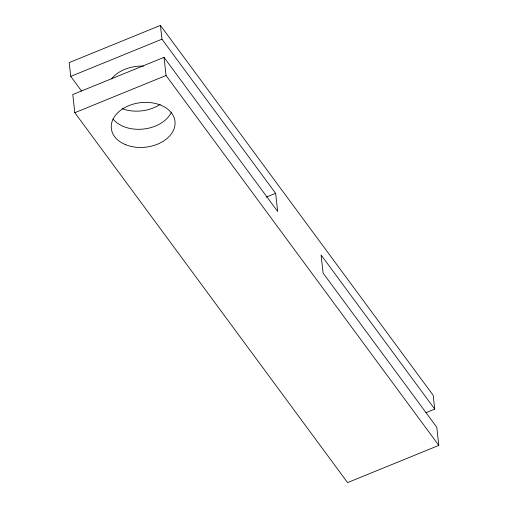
<?xml version="1.0" encoding="UTF-8"?>
<svg xmlns="http://www.w3.org/2000/svg" width="508" height="508" viewBox="0 0 508 508"><rect width="100%" height="100%" fill="white"/><g stroke="black" fill="none" stroke-linecap="round" stroke-linejoin="round"><path stroke-width="0.76" d="M425.977 412.667L434.734 409.099L433.184 395.3L160.426 25.4L69.196 62.605L70.739 76.397L81.54 91.046M70.739 76.397L161.969 39.192L160.426 25.4M161.969 39.192L275.622 193.319L277.66 211.474L164.008 57.347L72.777 94.545L74.816 112.7L347.574 482.6L438.804 445.395L436.772 427.247L323.12 273.12L321.081 254.972L434.734 409.099M74.816 112.7L166.046 75.495L164.008 57.347M266.135 197.187L275.622 193.319M166.046 75.495L438.804 445.395M171.393 112.185A32.023 22.403 -6.4 0 1 143.802 129.013A32.023 22.403 -6.4 0 1 112.979 118.974M160.23 104.254A32.023 22.403 -6.4 0 1 122.161 108.636M111.5 78.886A32.023 22.403 -6.4 0 1 143.3 66.103M125.533 144.666A32.023 22.403 -6.4 0 0 175.019 124.485A32.023 22.403 -6.4 0 0 128.924 105.613A32.023 22.403 -6.4 0 0 125.533 144.666"/></g></svg>
